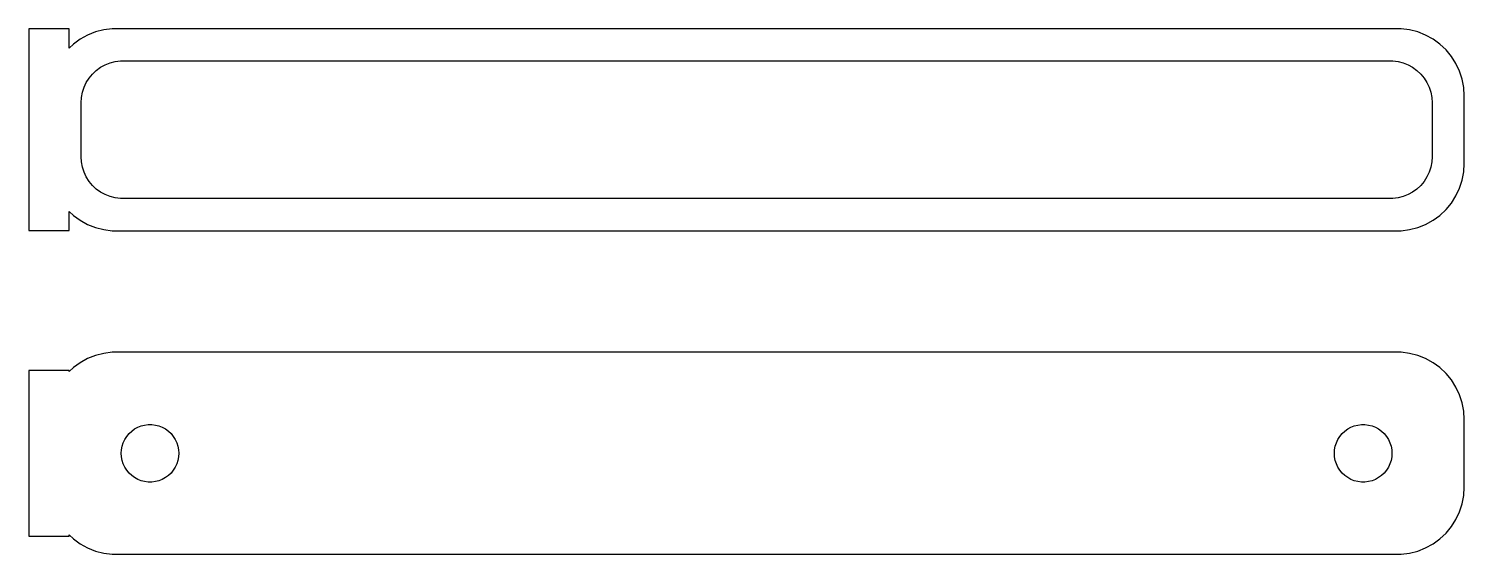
# Model space of a CAD drawing. Header units: metres. Extents: x -54 to 52, y 41 to 79.
import ezdxf

# ---------------------------------------------------------------- set-up
doc = ezdxf.new("R2010")
doc.units = ezdxf.units.M

msp = doc.modelspace()

# ---------------------------------------------------------------- linework, layer by layer
for p, q in [((-51, 79.4792), (-54, 79.4792)), ((-54, 79.4792), (-54, 64.5208)), ((-51, 78.0587), (-51, 79.4792)), ((-49.6289, 79.0241), (-50.1791, 78.7216)), ((-49.0451, 79.2553), (-49.6289, 79.0241)), ((-48.4369, 79.4114), (-49.0451, 79.2553)), ((-47.8139, 79.4901), (-48.4369, 79.4114)), ((47.8139, 79.4901), (-47.8139, 79.4901)), ((48.4369, 79.4114), (47.8139, 79.4901)), ((49.0451, 79.2553), (48.4369, 79.4114)), ((49.6289, 79.0241), (49.0451, 79.2553)), ((50.1791, 78.7216), (49.6289, 79.0241)), ((-50.6871, 78.3526), (-51, 78.0587)), ((-50.1791, 78.7216), (-50.6871, 78.3526)), ((50.6871, 78.3526), (50.1791, 78.7216)), ((51.1448, 77.9227), (50.6871, 78.3526)), ((51.5451, 77.4389), (51.1448, 77.9227)), ((-48.668, 76.6283), (-48.3254, 76.8167)), ((-48.3254, 76.8167), (-47.9619, 76.9606)), ((-47.9619, 76.9606), (-47.5833, 77.0578)), ((-47.5833, 77.0578), (-47.1954, 77.1068)), ((-47.1954, 77.1068), (47.1954, 77.1068)), ((47.1954, 77.1068), (47.5833, 77.0578)), ((47.5833, 77.0578), (47.9619, 76.9606)), ((47.9619, 76.9606), (48.3254, 76.8167)), ((48.3254, 76.8167), (48.668, 76.6283)), ((51.8815, 76.9088), (51.5451, 77.4389)), ((52.1489, 76.3406), (51.8815, 76.9088)), ((-49.7279, 75.4996), (-49.5184, 75.8297)), ((-49.5184, 75.8297), (-49.2692, 76.1309)), ((-49.2692, 76.1309), (-48.9842, 76.3985)), ((-48.9842, 76.3985), (-48.668, 76.6283)), ((48.668, 76.6283), (48.9842, 76.3985)), ((48.9842, 76.3985), (49.2692, 76.1309)), ((49.2692, 76.1309), (49.5184, 75.8297)), ((49.5184, 75.8297), (49.7279, 75.4996)), ((52.3429, 75.7434), (52.1489, 76.3406)), ((52.4606, 75.1267), (52.3429, 75.7434)), ((-50.0884, 74.3902), (-50.0151, 74.7741)), ((-50.0151, 74.7741), (-49.8943, 75.1459)), ((-49.8943, 75.1459), (-49.7279, 75.4996)), ((49.7279, 75.4996), (49.8943, 75.1459)), ((49.8943, 75.1459), (50.0151, 74.7741)), ((50.0151, 74.7741), (50.0884, 74.3902)), ((52.5, 74.5), (52.4606, 75.1267)), ((-50.1129, 74), (-50.0884, 74.3902)), ((-50.1129, 70), (-50.1129, 74)), ((50.0884, 74.3902), (50.1129, 74)), ((50.1129, 74), (50.1129, 70)), ((52.5, 69.5), (52.5, 74.5)), ((-50.0884, 69.6098), (-50.1129, 70)), ((-50.0151, 69.2259), (-50.0884, 69.6098)), ((-49.8943, 68.8541), (-50.0151, 69.2259)), ((50.0151, 69.2259), (49.8943, 68.8541)), ((50.0884, 69.6098), (50.0151, 69.2259)), ((50.1129, 70), (50.0884, 69.6098)), ((52.4606, 68.8733), (52.5, 69.5)), ((-49.7279, 68.5004), (-49.8943, 68.8541)), ((-49.5184, 68.1703), (-49.7279, 68.5004)), ((-49.2692, 67.8691), (-49.5184, 68.1703)), ((49.5184, 68.1703), (49.2692, 67.8691)), ((49.7279, 68.5004), (49.5184, 68.1703)), ((49.8943, 68.8541), (49.7279, 68.5004)), ((52.1489, 67.6594), (52.3429, 68.2566)), ((52.3429, 68.2566), (52.4606, 68.8733)), ((-48.9842, 67.6015), (-49.2692, 67.8691)), ((-48.668, 67.3717), (-48.9842, 67.6015)), ((-48.3254, 67.1833), (-48.668, 67.3717)), ((-47.9619, 67.0394), (-48.3254, 67.1833)), ((48.3254, 67.1833), (47.9619, 67.0394)), ((48.668, 67.3717), (48.3254, 67.1833)), ((48.9842, 67.6015), (48.668, 67.3717)), ((49.2692, 67.8691), (48.9842, 67.6015)), ((51.8815, 67.0912), (52.1489, 67.6594)), ((-47.5833, 66.9422), (-47.9619, 67.0394)), ((-47.1954, 66.8932), (-47.5833, 66.9422)), ((47.1954, 66.8932), (-47.1954, 66.8932)), ((47.5833, 66.9422), (47.1954, 66.8932)), ((47.9619, 67.0394), (47.5833, 66.9422)), ((50.6871, 65.6474), (51.1448, 66.0773)), ((51.1448, 66.0773), (51.5451, 66.5611)), ((51.5451, 66.5611), (51.8815, 67.0912)), ((-51, 64.5208), (-51, 65.9413)), ((-51, 65.9413), (-50.6871, 65.6474)), ((-50.6871, 65.6474), (-50.1791, 65.2784)), ((-50.1791, 65.2784), (-49.6289, 64.9759)), ((-49.6289, 64.9759), (-49.0451, 64.7447)), ((49.0451, 64.7447), (49.6289, 64.9759)), ((49.6289, 64.9759), (50.1791, 65.2784)), ((50.1791, 65.2784), (50.6871, 65.6474)), ((-54, 64.5208), (-51, 64.5208)), ((-49.0451, 64.7447), (-48.4369, 64.5886)), ((-48.4369, 64.5886), (-47.8139, 64.5099)), ((-47.8139, 64.5099), (47.8139, 64.5099)), ((47.8139, 64.5099), (48.4369, 64.5886)), ((48.4369, 64.5886), (49.0451, 64.7447)), ((-48.4369, 55.4114), (-49.0451, 55.2553)), ((-47.8139, 55.4901), (-48.4369, 55.4114)), ((47.8139, 55.4901), (-47.8139, 55.4901)), ((48.4369, 55.4114), (47.8139, 55.4901)), ((49.0451, 55.2553), (48.4369, 55.4114)), ((-50.6871, 54.3526), (-51, 54.0587)), ((-50.1791, 54.7216), (-50.6871, 54.3526)), ((-49.6289, 55.0241), (-50.1791, 54.7216)), ((-49.0451, 55.2553), (-49.6289, 55.0241)), ((49.6289, 55.0241), (49.0451, 55.2553)), ((50.1791, 54.7216), (49.6289, 55.0241)), ((50.6871, 54.3526), (50.1791, 54.7216)), ((51.1448, 53.9227), (50.6871, 54.3526)), ((-51, 54.1526), (-54, 54.1526)), ((-54, 54.1526), (-54, 41.8474)), ((-51, 54.0587), (-51, 54.1526)), ((51.5451, 53.4389), (51.1448, 53.9227)), ((51.8815, 52.9088), (51.5451, 53.4389)), ((52.1489, 52.3406), (51.8815, 52.9088)), ((52.3429, 51.7434), (52.1489, 52.3406)), ((52.4606, 51.1267), (52.3429, 51.7434)), ((52.5, 50.5), (52.4606, 51.1267)), ((-45.6598, 50.0308), (-45.4001, 50.0975)), ((-45.4001, 50.0975), (-45.1341, 50.1311)), ((-45.1341, 50.1311), (-44.8659, 50.1311)), ((-44.8659, 50.1311), (-44.5999, 50.0975)), ((-44.5999, 50.0975), (-44.3401, 50.0308)), ((44.3401, 50.0308), (44.5999, 50.0975)), ((44.5999, 50.0975), (44.8659, 50.1311)), ((44.8659, 50.1311), (45.1341, 50.1311)), ((45.1341, 50.1311), (45.4001, 50.0975)), ((45.4001, 50.0975), (45.6598, 50.0308)), ((52.5, 45.5), (52.5, 50.5)), ((-46.9853, 48.786), (-46.8712, 49.0287)), ((-46.8712, 49.0287), (-46.7275, 49.2551)), ((-46.7275, 49.2551), (-46.5565, 49.4617)), ((-46.5565, 49.4617), (-46.3611, 49.6453)), ((-46.3611, 49.6453), (-46.1441, 49.8029)), ((-46.1441, 49.8029), (-45.9092, 49.9321)), ((-45.9092, 49.9321), (-45.6598, 50.0308)), ((-44.3401, 50.0308), (-44.0908, 49.9321)), ((-44.0908, 49.9321), (-43.8559, 49.8029)), ((-43.8559, 49.8029), (-43.6389, 49.6453)), ((-43.6389, 49.6453), (-43.4434, 49.4617)), ((-43.4434, 49.4617), (-43.2725, 49.2551)), ((-43.2725, 49.2551), (-43.1288, 49.0287)), ((-43.1288, 49.0287), (-43.0146, 48.786)), ((43.0146, 48.786), (43.1288, 49.0287)), ((43.1288, 49.0287), (43.2725, 49.2551)), ((43.2725, 49.2551), (43.4434, 49.4617)), ((43.4434, 49.4617), (43.6389, 49.6453)), ((43.6389, 49.6453), (43.8559, 49.8029)), ((43.8559, 49.8029), (44.0908, 49.9321)), ((44.0908, 49.9321), (44.3401, 50.0308)), ((45.6598, 50.0308), (45.9092, 49.9321)), ((45.9092, 49.9321), (46.1441, 49.8029)), ((46.1441, 49.8029), (46.3611, 49.6453)), ((46.3611, 49.6453), (46.5565, 49.4617)), ((46.5565, 49.4617), (46.7275, 49.2551)), ((46.7275, 49.2551), (46.8712, 49.0287)), ((46.8712, 49.0287), (46.9853, 48.786)), ((-47.1353, 48), (-47.1185, 48.2676)), ((-47.1185, 47.7324), (-47.1353, 48)), ((-47.1185, 48.2676), (-47.0682, 48.531)), ((-47.0682, 48.531), (-46.9853, 48.786)), ((-43.0146, 48.786), (-42.9318, 48.531)), ((-42.9318, 48.531), (-42.8815, 48.2676)), ((-42.8815, 48.2676), (-42.8647, 48)), ((-42.8647, 48), (-42.8815, 47.7324)), ((42.8647, 48), (42.8815, 48.2676)), ((42.8815, 47.7324), (42.8647, 48)), ((42.8815, 48.2676), (42.9318, 48.531)), ((42.9318, 48.531), (43.0146, 48.786)), ((46.9853, 48.786), (47.0682, 48.531)), ((47.0682, 48.531), (47.1185, 48.2676)), ((47.1185, 48.2676), (47.1353, 48)), ((47.1353, 48), (47.1185, 47.7324)), ((-47.0682, 47.469), (-47.1185, 47.7324)), ((-46.9853, 47.214), (-47.0682, 47.469)), ((-46.8712, 46.9713), (-46.9853, 47.214)), ((-46.7275, 46.7449), (-46.8712, 46.9713)), ((-43.1288, 46.9713), (-43.2725, 46.7449)), ((-43.0146, 47.214), (-43.1288, 46.9713)), ((-42.9318, 47.469), (-43.0146, 47.214)), ((-42.8815, 47.7324), (-42.9318, 47.469)), ((42.9318, 47.469), (42.8815, 47.7324)), ((43.0146, 47.214), (42.9318, 47.469)), ((43.1288, 46.9713), (43.0146, 47.214)), ((43.2725, 46.7449), (43.1288, 46.9713)), ((46.8712, 46.9713), (46.7275, 46.7449)), ((46.9853, 47.214), (46.8712, 46.9713)), ((47.0682, 47.469), (46.9853, 47.214)), ((47.1185, 47.7324), (47.0682, 47.469)), ((-46.5565, 46.5383), (-46.7275, 46.7449)), ((-46.3611, 46.3547), (-46.5565, 46.5383)), ((-46.1441, 46.1971), (-46.3611, 46.3547)), ((-45.9092, 46.0679), (-46.1441, 46.1971)), ((-45.6598, 45.9692), (-45.9092, 46.0679)), ((-45.4001, 45.9025), (-45.6598, 45.9692)), ((-45.1341, 45.8689), (-45.4001, 45.9025)), ((-44.8659, 45.8689), (-45.1341, 45.8689)), ((-44.5999, 45.9025), (-44.8659, 45.8689)), ((-44.3401, 45.9692), (-44.5999, 45.9025)), ((-44.0908, 46.0679), (-44.3401, 45.9692)), ((-43.8559, 46.1971), (-44.0908, 46.0679)), ((-43.6389, 46.3547), (-43.8559, 46.1971)), ((-43.4434, 46.5383), (-43.6389, 46.3547)), ((-43.2725, 46.7449), (-43.4434, 46.5383)), ((43.4434, 46.5383), (43.2725, 46.7449)), ((43.6389, 46.3547), (43.4434, 46.5383)), ((43.8559, 46.1971), (43.6389, 46.3547)), ((44.0908, 46.0679), (43.8559, 46.1971)), ((44.3401, 45.9692), (44.0908, 46.0679)), ((44.5999, 45.9025), (44.3401, 45.9692)), ((44.8659, 45.8689), (44.5999, 45.9025)), ((45.1341, 45.8689), (44.8659, 45.8689)), ((45.4001, 45.9025), (45.1341, 45.8689)), ((45.6598, 45.9692), (45.4001, 45.9025)), ((45.9092, 46.0679), (45.6598, 45.9692)), ((46.1441, 46.1971), (45.9092, 46.0679)), ((46.3611, 46.3547), (46.1441, 46.1971)), ((46.5565, 46.5383), (46.3611, 46.3547)), ((46.7275, 46.7449), (46.5565, 46.5383)), ((52.3429, 44.2566), (52.4606, 44.8733)), ((52.4606, 44.8733), (52.5, 45.5)), ((52.1489, 43.6594), (52.3429, 44.2566)), ((51.5451, 42.5611), (51.8815, 43.0912)), ((51.8815, 43.0912), (52.1489, 43.6594)), ((-54, 41.8474), (-51, 41.8474)), ((-51, 41.8474), (-51, 41.9413)), ((-51, 41.9413), (-50.6871, 41.6474)), ((-50.6871, 41.6474), (-50.1791, 41.2784)), ((50.1791, 41.2784), (50.6871, 41.6474)), ((50.6871, 41.6474), (51.1448, 42.0773)), ((51.1448, 42.0773), (51.5451, 42.5611)), ((-50.1791, 41.2784), (-49.6289, 40.9759)), ((-49.6289, 40.9759), (-49.0451, 40.7447)), ((-49.0451, 40.7447), (-48.4369, 40.5886)), ((-48.4369, 40.5886), (-47.8139, 40.5099)), ((-47.8139, 40.5099), (47.8139, 40.5099)), ((47.8139, 40.5099), (48.4369, 40.5886)), ((48.4369, 40.5886), (49.0451, 40.7447)), ((49.0451, 40.7447), (49.6289, 40.9759)), ((49.6289, 40.9759), (50.1791, 41.2784))]:
    msp.add_line(p, q)

doc.saveas('drawing.dxf')
